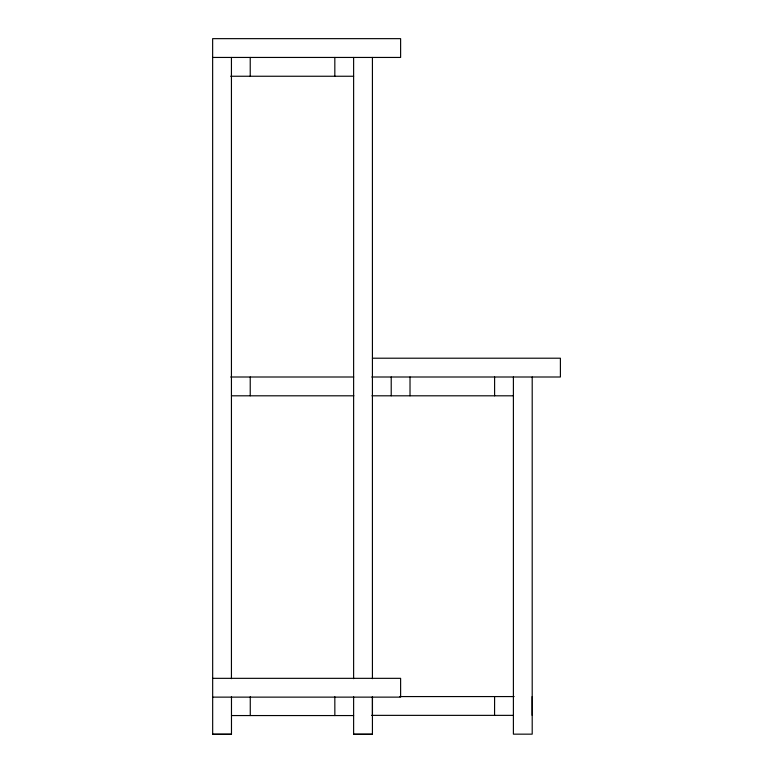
<?xml version="1.0" encoding="UTF-8"?>
<svg xmlns="http://www.w3.org/2000/svg" width="773" height="773" viewBox="0 0 773 773"><rect width="100%" height="100%" fill="white"/><g stroke="black" fill="none" stroke-linecap="round" stroke-linejoin="round"><path stroke-width="1.16" d="M212.643 57.444L400.617 57.444L400.617 38.65L212.643 38.65L212.672 734.35L231.475 734.35L231.475 696.753M230.663 76.247L353.619 76.247M372.422 358.208L560.396 358.208L560.396 377.002L371.813 377.002M230.731 377.002L353.725 377.002M231.436 395.805L353.86 395.805M371.939 395.805L513.398 395.805M212.643 678.336L400.617 678.336L400.617 697.13L212.643 697.13M399.515 696.57L514.113 696.57M371.658 715.363L513.398 715.363M231.475 715.556L353.619 715.556M212.643 734.157L231.436 734.157M353.619 734.157L372.422 734.157M532.201 377.002L532.201 734.157L513.398 734.157L513.398 377.002M532.162 696.57L532.162 715.363M494.604 377.002L494.604 395.805M494.604 696.57L494.565 715.363M410.019 377.002L410.019 395.805M391.215 377.002L391.215 395.805M372.451 696.753L372.451 715.556M372.422 57.444L372.422 678.675M372.422 696.753L372.422 734.35L353.619 734.35L353.619 696.753M353.619 57.444L353.619 678.675M334.825 57.444L334.825 76.247M334.825 696.753L334.854 715.556M250.23 57.444L250.23 76.247M250.23 377.002L250.23 395.805M250.268 696.753L250.268 715.556M231.436 57.444L231.436 678.675"/></g></svg>
